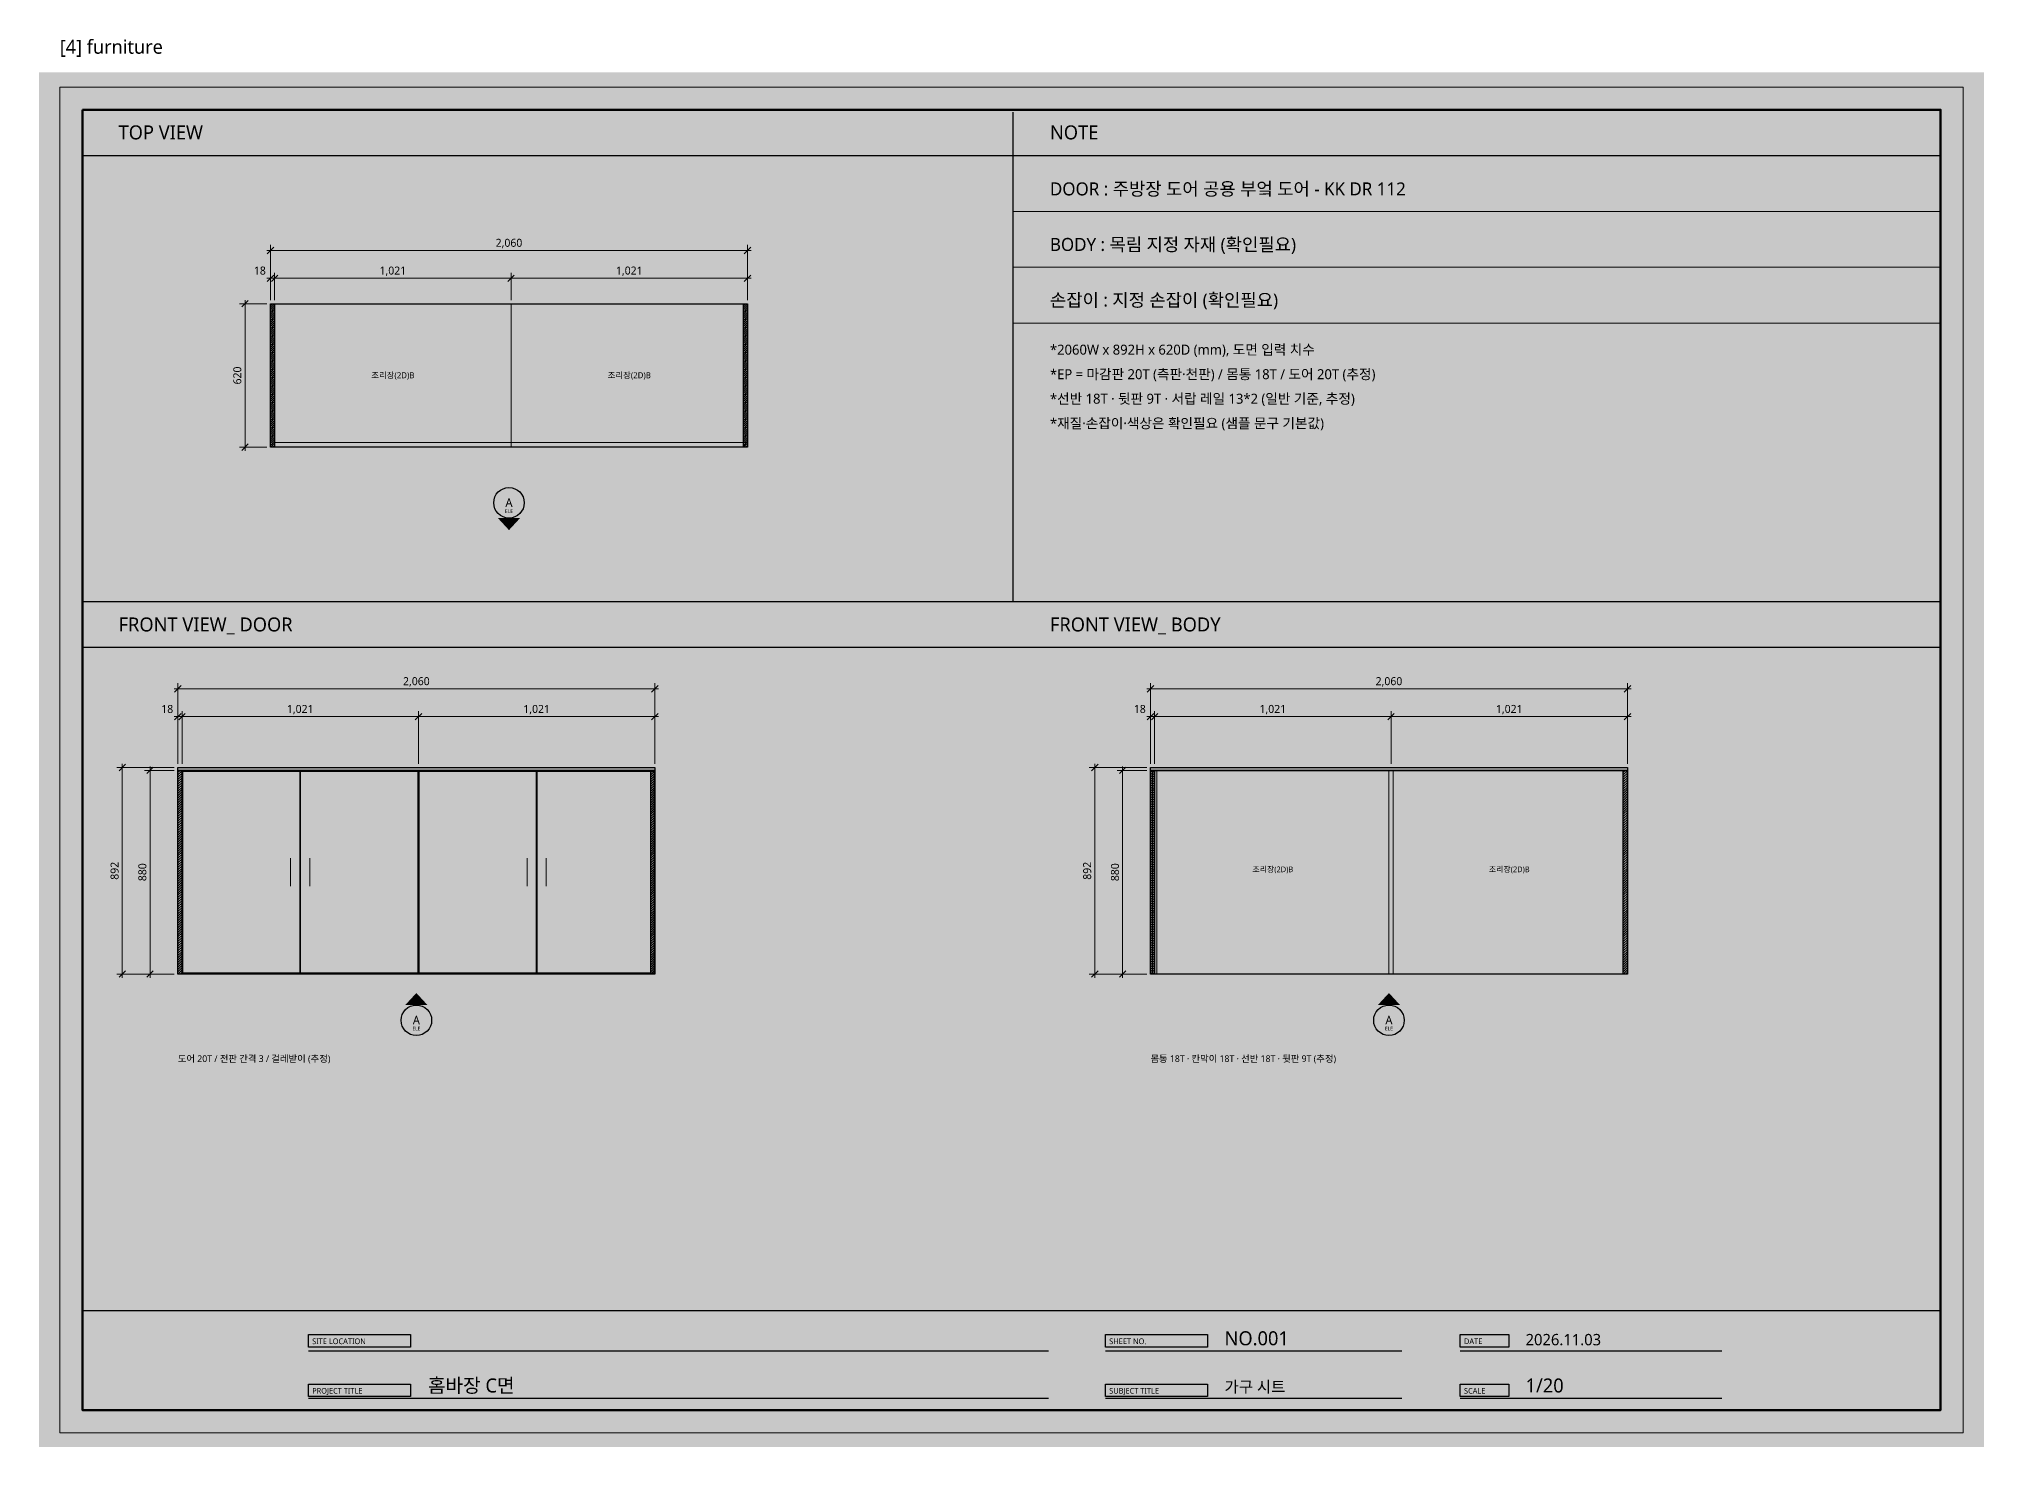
# Model space of a CAD drawing. Header units: millimetres. Extents: x 0 to 3420, y 0 to 304.
# Drawn here: x 1500 to 1920, y 0 to 304.2 of the extents above; entities that cross this region are included whole.
import ezdxf
from ezdxf.enums import TextEntityAlignment as Align

# ---------------------------------------------------------------- set-up
doc = ezdxf.new("R2010")
doc.units = ezdxf.units.MM
for name, color, linetype, lineweight, true_color in [('BG', 7, 'Continuous', 0, 0xffffff), ('DIM', 7, 'Continuous', 13, 0x969696), ('FRAME', 7, 'Continuous', 100, 0x000000), ('NOTE_BLUE', 7, 'Continuous', 9, 0x0000ff), ('NOTE_RED', 7, 'Continuous', 25, 0xde0038), ('OUTLINE', 7, 'Continuous', 25, 0x000000), ('SHEET_FRAME_INFO', 7, 'Continuous', 0, 0x5a5a5a), ('TEXT', 7, 'Continuous', 13, 0x000000), ('THIN', 7, 'Continuous', 5, 0x6e6e6e)]:
    doc.layers.add(name, color=color, linetype=linetype, lineweight=lineweight, true_color=true_color)
doc.styles.add('MALGUN', font='malgun.ttf')

msp = doc.modelspace()

# ---------------------------------------------------------------- linework, layer by layer
at = {"layer": 'BG', "lineweight": 0, "true_color": 0xffffff}
msp.add_solid([(1500, 0), (1920, 0), (1500, 297), (1920, 297)], dxfattribs=at)
at = {"layer": 'DIM', "lineweight": 13, "true_color": 0x969696}
for p, q in [((1549.2, 258.5), (1653.8, 258.5)), ((1550, 247.8), (1550, 259.7)), ((1653, 247.8), (1653, 259.7)), ((1549.2, 252.5), (1653.8, 252.5)), ((1550, 247.8), (1550, 253.7)), ((1550.9, 247.8), (1550.9, 253.7)), ((1601.95, 247.8), (1601.95, 253.7)), ((1653, 247.8), (1653, 253.7)), ((1544.5, 247.8), (1544.5, 215.2)), ((1549.2, 247), (1543.3, 247)), ((1549.2, 216), (1543.3, 216)), ((1529.2, 163.8), (1633.8, 163.8)), ((1530, 147.6), (1530, 165)), ((1633, 147.6), (1633, 165)), ((1739.2, 163.8), (1843.8, 163.8)), ((1740, 147.6), (1740, 165)), ((1843, 147.6), (1843, 165)), ((1529.2, 157.8), (1633.8, 157.8)), ((1530, 147.6), (1530, 159)), ((1530.9, 147.6), (1530.9, 159)), ((1581.95, 147.6), (1581.95, 159)), ((1633, 147.6), (1633, 159)), ((1739.2, 157.8), (1843.8, 157.8)), ((1740, 147.6), (1740, 159)), ((1740.9, 147.6), (1740.9, 159)), ((1791.95, 147.6), (1791.95, 159)), ((1843, 147.6), (1843, 159)), ((1518, 147.6), (1518, 101.4)), ((1524, 147), (1524, 101.4)), ((1728, 147.6), (1728, 101.4)), ((1734, 147), (1734, 101.4)), ((1529.2, 146.8), (1516.8, 146.8)), ((1529.2, 146.2), (1522.8, 146.2)), ((1739.2, 146.8), (1726.8, 146.8)), ((1739.2, 146.2), (1732.8, 146.2)), ((1529.2, 102.2), (1516.8, 102.2)), ((1529.2, 102.2), (1522.8, 102.2)), ((1739.2, 102.2), (1726.8, 102.2)), ((1739.2, 102.2), (1732.8, 102.2))]:
    msp.add_line(p, q, dxfattribs=at)
at = {"layer": 'DIM', "lineweight": 13, "true_color": 0x5a5a5a}
for p, q in [((1549.3, 257.8), (1550.7, 259.2)), ((1652.3, 257.8), (1653.7, 259.2)), ((1549.3, 251.8), (1550.7, 253.2)), ((1550.2, 251.8), (1551.6, 253.2)), ((1601.25, 251.8), (1602.65, 253.2)), ((1652.3, 251.8), (1653.7, 253.2)), ((1543.8, 246.3), (1545.2, 247.7)), ((1543.8, 215.3), (1545.2, 216.7)), ((1529.3, 163.1), (1530.7, 164.5)), ((1632.3, 163.1), (1633.7, 164.5)), ((1739.3, 163.1), (1740.7, 164.5)), ((1842.3, 163.1), (1843.7, 164.5)), ((1529.3, 157.1), (1530.7, 158.5)), ((1530.2, 157.1), (1531.6, 158.5)), ((1581.25, 157.1), (1582.65, 158.5)), ((1632.3, 157.1), (1633.7, 158.5)), ((1739.3, 157.1), (1740.7, 158.5)), ((1740.2, 157.1), (1741.6, 158.5)), ((1791.25, 157.1), (1792.65, 158.5)), ((1842.3, 157.1), (1843.7, 158.5)), ((1517.3, 146.1), (1518.7, 147.5)), ((1727.3, 146.1), (1728.7, 147.5)), ((1523.3, 145.5), (1524.7, 146.9)), ((1733.3, 145.5), (1734.7, 146.9)), ((1517.3, 101.5), (1518.7, 102.9)), ((1523.3, 101.5), (1524.7, 102.9)), ((1727.3, 101.5), (1728.7, 102.9)), ((1733.3, 101.5), (1734.7, 102.9))]:
    msp.add_line(p, q, dxfattribs=at)
at = {"layer": 'FRAME', "lineweight": 25, "true_color": 0x000000}
for p, q in [((1710.3, 288.4), (1710.3, 182.7)), ((1509.4, 279), (1910.6, 279)), ((1509.4, 182.7), (1910.6, 182.7)), ((1509.4, 172.8), (1910.6, 172.8)), ((1509.4, 29.5), (1910.6, 29.5))]:
    msp.add_line(p, q, dxfattribs=at)
at = {"layer": 'FRAME', "lineweight": 13, "true_color": 0x000000}
for p, q in [((1710.3, 266.9), (1910.6, 266.9)), ((1710.3, 254.9), (1910.6, 254.9)), ((1710.3, 242.8), (1910.6, 242.8))]:
    msp.add_line(p, q, dxfattribs=at)
msp.add_lwpolyline([(1504.5, 293.8), (1915.5, 293.8), (1915.5, 3.1), (1504.5, 3.1)], close=True, dxfattribs=at)
at = {"layer": 'FRAME', "lineweight": 100, "true_color": 0x000000}
msp.add_lwpolyline([(1509.4, 288.9), (1910.6, 288.9), (1910.6, 8), (1509.4, 8)], close=True, dxfattribs=at)
at = {"layer": 'FRAME', "lineweight": 0, "true_color": 0x555555}
for points in [[(1558.2, 24.3), (1580.2, 24.3), (1558.2, 21.6), (1580.2, 21.6)], [(1730.3, 24.3), (1752.3, 24.3), (1730.3, 21.6), (1752.3, 21.6)], [(1806.9, 24.3), (1817.4, 24.3), (1806.9, 21.6), (1817.4, 21.6)], [(1558.2, 13.6), (1580.2, 13.6), (1558.2, 10.9), (1580.2, 10.9)], [(1730.3, 13.6), (1752.3, 13.6), (1730.3, 10.9), (1752.3, 10.9)], [(1806.9, 13.6), (1817.4, 13.6), (1806.9, 10.9), (1817.4, 10.9)]]:
    msp.add_solid(points, dxfattribs=at)
at = {"layer": 'OUTLINE', "lineweight": 25, "true_color": 0x000000}
for p, q in [((1530.9, 102.2), (1530.9, 146.2)), ((1581.95, 102.2), (1581.95, 146.2)), ((1558.2, 20.8), (1718, 20.8)), ((1730.3, 20.8), (1794.3, 20.8)), ((1806.9, 20.8), (1863.4, 20.8)), ((1558.2, 10.6), (1718, 10.6)), ((1730.3, 10.6), (1794.3, 10.6)), ((1806.9, 10.6), (1863.4, 10.6))]:
    msp.add_line(p, q, dxfattribs=at)
for points in [[(1550, 247), (1550.9, 247), (1550.9, 216), (1550, 216)], [(1550, 247), (1653, 247), (1653, 216), (1550, 216)], [(1652.1, 247), (1653, 247), (1653, 216), (1652.1, 216)], [(1530, 146.8), (1633, 146.8), (1633, 146.2), (1530, 146.2)], [(1530, 146.2), (1633, 146.2), (1633, 102.2), (1530, 102.2)], [(1530, 146.2), (1530.9, 146.2), (1530.9, 102.2), (1530, 102.2)], [(1531.05, 146), (1556.35, 146), (1556.35, 102.4), (1531.05, 102.4)], [(1556.5, 146), (1581.8, 146), (1581.8, 102.4), (1556.5, 102.4)], [(1582.1, 146), (1607.4, 146), (1607.4, 102.4), (1582.1, 102.4)], [(1607.55, 146), (1632.85, 146), (1632.85, 102.4), (1607.55, 102.4)], [(1632.1, 146.2), (1633, 146.2), (1633, 102.2), (1632.1, 102.2)], [(1740, 146.8), (1843, 146.8), (1843, 146.2), (1740, 146.2)], [(1740, 146.2), (1843, 146.2), (1843, 102.2), (1740, 102.2)], [(1740, 146.2), (1740.9, 146.2), (1740.9, 102.2), (1740, 102.2)], [(1842.1, 146.2), (1843, 146.2), (1843, 102.2), (1842.1, 102.2)], [(1558.2, 24.3), (1580.2, 24.3), (1580.2, 21.6), (1558.2, 21.6)], [(1730.3, 24.3), (1752.3, 24.3), (1752.3, 21.6), (1730.3, 21.6)], [(1806.9, 24.3), (1817.4, 24.3), (1817.4, 21.6), (1806.9, 21.6)], [(1558.2, 13.6), (1580.2, 13.6), (1580.2, 10.9), (1558.2, 10.9)], [(1730.3, 13.6), (1752.3, 13.6), (1752.3, 10.9), (1730.3, 10.9)], [(1806.9, 13.6), (1817.4, 13.6), (1817.4, 10.9), (1806.9, 10.9)]]:
    msp.add_lwpolyline(points, close=True, dxfattribs=at)
for centre in [(1601.5, 204), (1581.5, 92.2), (1791.5, 92.2)]:
    msp.add_circle(centre, 3.3, dxfattribs=at)
at = {"layer": 'OUTLINE', "lineweight": 0, "true_color": 0x000000}
for points in [[(1599.1, 200.7), (1603.9, 200.7), (1601.5, 198.1)], [(1579.1, 95.5), (1583.9, 95.5), (1581.5, 98.1)], [(1789.1, 95.5), (1793.9, 95.5), (1791.5, 98.1)]]:
    msp.add_solid(points, dxfattribs=at)
at = {"layer": 'THIN', "lineweight": 5, "true_color": 0xa5a5a5}
for p, q in [((1550, 246.55), (1550.45, 247)), ((1550, 246.1), (1550.9, 247)), ((1550, 245.65), (1550.9, 246.55)), ((1550, 245.2), (1550.9, 246.1)), ((1550, 244.75), (1550.9, 245.65)), ((1550, 244.3), (1550.9, 245.2)), ((1550, 243.85), (1550.9, 244.75)), ((1550, 243.4), (1550.9, 244.3)), ((1550, 242.95), (1550.9, 243.85)), ((1652.1, 246.55), (1652.55, 247)), ((1652.1, 246.1), (1653, 247)), ((1652.1, 245.65), (1653, 246.55)), ((1652.1, 245.2), (1653, 246.1)), ((1652.1, 244.75), (1653, 245.65)), ((1652.1, 244.3), (1653, 245.2)), ((1652.1, 243.85), (1653, 244.75)), ((1652.1, 243.4), (1653, 244.3)), ((1652.1, 242.95), (1653, 243.85)), ((1550, 242.5), (1550.9, 243.4)), ((1550, 242.05), (1550.9, 242.95)), ((1550, 241.6), (1550.9, 242.5)), ((1550, 241.15), (1550.9, 242.05)), ((1550, 240.7), (1550.9, 241.6)), ((1550, 240.25), (1550.9, 241.15)), ((1550, 239.8), (1550.9, 240.7)), ((1550, 239.35), (1550.9, 240.25)), ((1550, 238.9), (1550.9, 239.8)), ((1652.1, 242.5), (1653, 243.4)), ((1652.1, 242.05), (1653, 242.95)), ((1652.1, 241.6), (1653, 242.5)), ((1652.1, 241.15), (1653, 242.05)), ((1652.1, 240.7), (1653, 241.6)), ((1652.1, 240.25), (1653, 241.15)), ((1652.1, 239.8), (1653, 240.7)), ((1652.1, 239.35), (1653, 240.25)), ((1652.1, 238.9), (1653, 239.8)), ((1550, 238.45), (1550.9, 239.35)), ((1550, 238), (1550.9, 238.9)), ((1550, 237.55), (1550.9, 238.45)), ((1550, 237.1), (1550.9, 238)), ((1550, 236.65), (1550.9, 237.55)), ((1550, 236.2), (1550.9, 237.1)), ((1550, 235.75), (1550.9, 236.65)), ((1550, 235.3), (1550.9, 236.2)), ((1550, 234.85), (1550.9, 235.75)), ((1550, 234.4), (1550.9, 235.3)), ((1652.1, 238.45), (1653, 239.35)), ((1652.1, 238), (1653, 238.9)), ((1652.1, 237.55), (1653, 238.45)), ((1652.1, 237.1), (1653, 238)), ((1652.1, 236.65), (1653, 237.55)), ((1652.1, 236.2), (1653, 237.1)), ((1652.1, 235.75), (1653, 236.65)), ((1652.1, 235.3), (1653, 236.2)), ((1652.1, 234.85), (1653, 235.75)), ((1652.1, 234.4), (1653, 235.3)), ((1550, 233.95), (1550.9, 234.85)), ((1550, 233.5), (1550.9, 234.4)), ((1550, 233.05), (1550.9, 233.95)), ((1550, 232.6), (1550.9, 233.5)), ((1550, 232.15), (1550.9, 233.05)), ((1550, 231.7), (1550.9, 232.6)), ((1550, 231.25), (1550.9, 232.15)), ((1550, 230.8), (1550.9, 231.7)), ((1550, 230.35), (1550.9, 231.25)), ((1652.1, 233.95), (1653, 234.85)), ((1652.1, 233.5), (1653, 234.4)), ((1652.1, 233.05), (1653, 233.95)), ((1652.1, 232.6), (1653, 233.5)), ((1652.1, 232.15), (1653, 233.05)), ((1652.1, 231.7), (1653, 232.6)), ((1652.1, 231.25), (1653, 232.15)), ((1652.1, 230.8), (1653, 231.7)), ((1652.1, 230.35), (1653, 231.25)), ((1550, 229.9), (1550.9, 230.8)), ((1550, 229.45), (1550.9, 230.35)), ((1550, 229), (1550.9, 229.9)), ((1550, 228.55), (1550.9, 229.45)), ((1550, 228.1), (1550.9, 229)), ((1550, 227.65), (1550.9, 228.55)), ((1550, 227.2), (1550.9, 228.1)), ((1550, 226.75), (1550.9, 227.65)), ((1550, 226.3), (1550.9, 227.2)), ((1652.1, 229.9), (1653, 230.8)), ((1652.1, 229.45), (1653, 230.35)), ((1652.1, 229), (1653, 229.9)), ((1652.1, 228.55), (1653, 229.45)), ((1652.1, 228.1), (1653, 229)), ((1652.1, 227.65), (1653, 228.55)), ((1652.1, 227.2), (1653, 228.1)), ((1652.1, 226.75), (1653, 227.65)), ((1652.1, 226.3), (1653, 227.2)), ((1550, 225.85), (1550.9, 226.75)), ((1550, 225.4), (1550.9, 226.3)), ((1550, 224.95), (1550.9, 225.85)), ((1550, 224.5), (1550.9, 225.4)), ((1550, 224.05), (1550.9, 224.95)), ((1550, 223.6), (1550.9, 224.5)), ((1550, 223.15), (1550.9, 224.05)), ((1550, 222.7), (1550.9, 223.6)), ((1550, 222.25), (1550.9, 223.15)), ((1550, 221.8), (1550.9, 222.7)), ((1652.1, 225.85), (1653, 226.75)), ((1652.1, 225.4), (1653, 226.3)), ((1652.1, 224.95), (1653, 225.85)), ((1652.1, 224.5), (1653, 225.4)), ((1652.1, 224.05), (1653, 224.95)), ((1652.1, 223.6), (1653, 224.5)), ((1652.1, 223.15), (1653, 224.05)), ((1652.1, 222.7), (1653, 223.6)), ((1652.1, 222.25), (1653, 223.15)), ((1652.1, 221.8), (1653, 222.7)), ((1550, 221.35), (1550.9, 222.25)), ((1550, 220.9), (1550.9, 221.8)), ((1550, 220.45), (1550.9, 221.35)), ((1550, 220), (1550.9, 220.9)), ((1550, 219.55), (1550.9, 220.45)), ((1550, 219.1), (1550.9, 220)), ((1550, 218.65), (1550.9, 219.55)), ((1550, 218.2), (1550.9, 219.1)), ((1550, 217.75), (1550.9, 218.65)), ((1652.1, 221.35), (1653, 222.25)), ((1652.1, 220.9), (1653, 221.8)), ((1652.1, 220.45), (1653, 221.35)), ((1652.1, 220), (1653, 220.9)), ((1652.1, 219.55), (1653, 220.45)), ((1652.1, 219.1), (1653, 220)), ((1652.1, 218.65), (1653, 219.55)), ((1652.1, 218.2), (1653, 219.1)), ((1652.1, 217.75), (1653, 218.65)), ((1550, 217.3), (1550.9, 218.2)), ((1550, 216.85), (1550.9, 217.75)), ((1550, 216.4), (1550.9, 217.3)), ((1550.05, 216), (1550.9, 216.85)), ((1550.5, 216), (1550.9, 216.4)), ((1652.1, 217.3), (1653, 218.2)), ((1652.1, 216.85), (1653, 217.75)), ((1652.1, 216.4), (1653, 217.3)), ((1652.15, 216), (1653, 216.85)), ((1652.6, 216), (1653, 216.4)), ((1530, 145.7), (1530.5, 146.2)), ((1530, 145.2), (1530.9, 146.1)), ((1530, 144.7), (1530.9, 145.6)), ((1530, 144.2), (1530.9, 145.1)), ((1530, 143.7), (1530.9, 144.6)), ((1530, 143.2), (1530.9, 144.1)), ((1530, 142.7), (1530.9, 143.6)), ((1530, 142.2), (1530.9, 143.1)), ((1632.1, 145.7), (1632.6, 146.2)), ((1632.1, 145.2), (1633, 146.1)), ((1632.1, 144.7), (1633, 145.6)), ((1632.1, 144.2), (1633, 145.1)), ((1632.1, 143.7), (1633, 144.6)), ((1632.1, 143.2), (1633, 144.1)), ((1632.1, 142.7), (1633, 143.6)), ((1632.1, 142.2), (1633, 143.1)), ((1740, 145.7), (1740.5, 146.2)), ((1740, 145.2), (1740.9, 146.1)), ((1740, 144.7), (1740.9, 145.6)), ((1740, 144.2), (1740.9, 145.1)), ((1740, 143.7), (1740.9, 144.6)), ((1740, 143.2), (1740.9, 144.1)), ((1740, 142.7), (1740.9, 143.6)), ((1740, 142.2), (1740.9, 143.1)), ((1842.1, 145.7), (1842.6, 146.2)), ((1842.1, 145.2), (1843, 146.1)), ((1842.1, 144.7), (1843, 145.6)), ((1842.1, 144.2), (1843, 145.1)), ((1842.1, 143.7), (1843, 144.6)), ((1842.1, 143.2), (1843, 144.1)), ((1842.1, 142.7), (1843, 143.6)), ((1842.1, 142.2), (1843, 143.1)), ((1530, 141.7), (1530.9, 142.6)), ((1530, 141.2), (1530.9, 142.1)), ((1530, 140.7), (1530.9, 141.6)), ((1530, 140.2), (1530.9, 141.1)), ((1530, 139.7), (1530.9, 140.6)), ((1530, 139.2), (1530.9, 140.1)), ((1530, 138.7), (1530.9, 139.6)), ((1530, 138.2), (1530.9, 139.1)), ((1530, 137.7), (1530.9, 138.6)), ((1632.1, 141.7), (1633, 142.6)), ((1632.1, 141.2), (1633, 142.1)), ((1632.1, 140.7), (1633, 141.6)), ((1632.1, 140.2), (1633, 141.1)), ((1632.1, 139.7), (1633, 140.6)), ((1632.1, 139.2), (1633, 140.1)), ((1632.1, 138.7), (1633, 139.6)), ((1632.1, 138.2), (1633, 139.1)), ((1632.1, 137.7), (1633, 138.6)), ((1740, 141.7), (1740.9, 142.6)), ((1740, 141.2), (1740.9, 142.1)), ((1740, 140.7), (1740.9, 141.6)), ((1740, 140.2), (1740.9, 141.1)), ((1740, 139.7), (1740.9, 140.6)), ((1740, 139.2), (1740.9, 140.1)), ((1740, 138.7), (1740.9, 139.6)), ((1740, 138.2), (1740.9, 139.1)), ((1740, 137.7), (1740.9, 138.6)), ((1842.1, 141.7), (1843, 142.6)), ((1842.1, 141.2), (1843, 142.1)), ((1842.1, 140.7), (1843, 141.6)), ((1842.1, 140.2), (1843, 141.1)), ((1842.1, 139.7), (1843, 140.6)), ((1842.1, 139.2), (1843, 140.1)), ((1842.1, 138.7), (1843, 139.6)), ((1842.1, 138.2), (1843, 139.1)), ((1842.1, 137.7), (1843, 138.6)), ((1530, 137.2), (1530.9, 138.1)), ((1530, 136.7), (1530.9, 137.6)), ((1530, 136.2), (1530.9, 137.1)), ((1530, 135.7), (1530.9, 136.6)), ((1530, 135.2), (1530.9, 136.1)), ((1530, 134.7), (1530.9, 135.6)), ((1530, 134.2), (1530.9, 135.1)), ((1530, 133.7), (1530.9, 134.6)), ((1632.1, 137.2), (1633, 138.1)), ((1632.1, 136.7), (1633, 137.6)), ((1632.1, 136.2), (1633, 137.1)), ((1632.1, 135.7), (1633, 136.6)), ((1632.1, 135.2), (1633, 136.1)), ((1632.1, 134.7), (1633, 135.6)), ((1632.1, 134.2), (1633, 135.1)), ((1632.1, 133.7), (1633, 134.6)), ((1740, 137.2), (1740.9, 138.1)), ((1740, 136.7), (1740.9, 137.6)), ((1740, 136.2), (1740.9, 137.1)), ((1740, 135.7), (1740.9, 136.6)), ((1740, 135.2), (1740.9, 136.1)), ((1740, 134.7), (1740.9, 135.6)), ((1740, 134.2), (1740.9, 135.1)), ((1740, 133.7), (1740.9, 134.6)), ((1842.1, 137.2), (1843, 138.1)), ((1842.1, 136.7), (1843, 137.6)), ((1842.1, 136.2), (1843, 137.1)), ((1842.1, 135.7), (1843, 136.6)), ((1842.1, 135.2), (1843, 136.1)), ((1842.1, 134.7), (1843, 135.6)), ((1842.1, 134.2), (1843, 135.1)), ((1842.1, 133.7), (1843, 134.6)), ((1530, 133.2), (1530.9, 134.1)), ((1530, 132.7), (1530.9, 133.6)), ((1530, 132.2), (1530.9, 133.1)), ((1530, 131.7), (1530.9, 132.6)), ((1530, 131.2), (1530.9, 132.1)), ((1530, 130.7), (1530.9, 131.6)), ((1530, 130.2), (1530.9, 131.1)), ((1530, 129.7), (1530.9, 130.6)), ((1632.1, 133.2), (1633, 134.1)), ((1632.1, 132.7), (1633, 133.6)), ((1632.1, 132.2), (1633, 133.1)), ((1632.1, 131.7), (1633, 132.6)), ((1632.1, 131.2), (1633, 132.1)), ((1632.1, 130.7), (1633, 131.6)), ((1632.1, 130.2), (1633, 131.1)), ((1632.1, 129.7), (1633, 130.6)), ((1740, 133.2), (1740.9, 134.1)), ((1740, 132.7), (1740.9, 133.6)), ((1740, 132.2), (1740.9, 133.1)), ((1740, 131.7), (1740.9, 132.6)), ((1740, 131.2), (1740.9, 132.1)), ((1740, 130.7), (1740.9, 131.6)), ((1740, 130.2), (1740.9, 131.1)), ((1740, 129.7), (1740.9, 130.6)), ((1842.1, 133.2), (1843, 134.1)), ((1842.1, 132.7), (1843, 133.6)), ((1842.1, 132.2), (1843, 133.1)), ((1842.1, 131.7), (1843, 132.6)), ((1842.1, 131.2), (1843, 132.1)), ((1842.1, 130.7), (1843, 131.6)), ((1842.1, 130.2), (1843, 131.1)), ((1842.1, 129.7), (1843, 130.6)), ((1530, 129.2), (1530.9, 130.1)), ((1530, 128.7), (1530.9, 129.6)), ((1530, 128.2), (1530.9, 129.1)), ((1530, 127.7), (1530.9, 128.6)), ((1530, 127.2), (1530.9, 128.1)), ((1530, 126.7), (1530.9, 127.6)), ((1530, 126.2), (1530.9, 127.1)), ((1530, 125.7), (1530.9, 126.6)), ((1530, 125.2), (1530.9, 126.1)), ((1632.1, 129.2), (1633, 130.1)), ((1632.1, 128.7), (1633, 129.6)), ((1632.1, 128.2), (1633, 129.1)), ((1632.1, 127.7), (1633, 128.6)), ((1632.1, 127.2), (1633, 128.1)), ((1632.1, 126.7), (1633, 127.6)), ((1632.1, 126.2), (1633, 127.1)), ((1632.1, 125.7), (1633, 126.6)), ((1632.1, 125.2), (1633, 126.1)), ((1740, 129.2), (1740.9, 130.1)), ((1740, 128.7), (1740.9, 129.6)), ((1740, 128.2), (1740.9, 129.1)), ((1740, 127.7), (1740.9, 128.6)), ((1740, 127.2), (1740.9, 128.1)), ((1740, 126.7), (1740.9, 127.6)), ((1740, 126.2), (1740.9, 127.1)), ((1740, 125.7), (1740.9, 126.6)), ((1740, 125.2), (1740.9, 126.1)), ((1842.1, 129.2), (1843, 130.1)), ((1842.1, 128.7), (1843, 129.6)), ((1842.1, 128.2), (1843, 129.1)), ((1842.1, 127.7), (1843, 128.6)), ((1842.1, 127.2), (1843, 128.1)), ((1842.1, 126.7), (1843, 127.6)), ((1842.1, 126.2), (1843, 127.1)), ((1842.1, 125.7), (1843, 126.6)), ((1842.1, 125.2), (1843, 126.1)), ((1530, 124.7), (1530.9, 125.6)), ((1530, 124.2), (1530.9, 125.1)), ((1530, 123.7), (1530.9, 124.6)), ((1530, 123.2), (1530.9, 124.1)), ((1530, 122.7), (1530.9, 123.6)), ((1530, 122.2), (1530.9, 123.1)), ((1530, 121.7), (1530.9, 122.6)), ((1530, 121.2), (1530.9, 122.1)), ((1632.1, 124.7), (1633, 125.6)), ((1632.1, 124.2), (1633, 125.1)), ((1632.1, 123.7), (1633, 124.6)), ((1632.1, 123.2), (1633, 124.1)), ((1632.1, 122.7), (1633, 123.6)), ((1632.1, 122.2), (1633, 123.1)), ((1632.1, 121.7), (1633, 122.6)), ((1632.1, 121.2), (1633, 122.1)), ((1740, 124.7), (1740.9, 125.6)), ((1740, 124.2), (1740.9, 125.1)), ((1740, 123.7), (1740.9, 124.6)), ((1740, 123.2), (1740.9, 124.1)), ((1740, 122.7), (1740.9, 123.6)), ((1740, 122.2), (1740.9, 123.1)), ((1740, 121.7), (1740.9, 122.6)), ((1740, 121.2), (1740.9, 122.1)), ((1842.1, 124.7), (1843, 125.6)), ((1842.1, 124.2), (1843, 125.1)), ((1842.1, 123.7), (1843, 124.6)), ((1842.1, 123.2), (1843, 124.1)), ((1842.1, 122.7), (1843, 123.6)), ((1842.1, 122.2), (1843, 123.1)), ((1842.1, 121.7), (1843, 122.6)), ((1842.1, 121.2), (1843, 122.1)), ((1530, 120.7), (1530.9, 121.6)), ((1530, 120.2), (1530.9, 121.1)), ((1530, 119.7), (1530.9, 120.6)), ((1530, 119.2), (1530.9, 120.1)), ((1530, 118.7), (1530.9, 119.6)), ((1530, 118.2), (1530.9, 119.1)), ((1530, 117.7), (1530.9, 118.6)), ((1530, 117.2), (1530.9, 118.1)), ((1632.1, 120.7), (1633, 121.6)), ((1632.1, 120.2), (1633, 121.1)), ((1632.1, 119.7), (1633, 120.6)), ((1632.1, 119.2), (1633, 120.1)), ((1632.1, 118.7), (1633, 119.6)), ((1632.1, 118.2), (1633, 119.1)), ((1632.1, 117.7), (1633, 118.6)), ((1632.1, 117.2), (1633, 118.1)), ((1740, 120.7), (1740.9, 121.6)), ((1740, 120.2), (1740.9, 121.1)), ((1740, 119.7), (1740.9, 120.6)), ((1740, 119.2), (1740.9, 120.1)), ((1740, 118.7), (1740.9, 119.6)), ((1740, 118.2), (1740.9, 119.1)), ((1740, 117.7), (1740.9, 118.6)), ((1740, 117.2), (1740.9, 118.1)), ((1842.1, 120.7), (1843, 121.6)), ((1842.1, 120.2), (1843, 121.1)), ((1842.1, 119.7), (1843, 120.6)), ((1842.1, 119.2), (1843, 120.1)), ((1842.1, 118.7), (1843, 119.6)), ((1842.1, 118.2), (1843, 119.1)), ((1842.1, 117.7), (1843, 118.6)), ((1842.1, 117.2), (1843, 118.1)), ((1530, 116.7), (1530.9, 117.6)), ((1530, 116.2), (1530.9, 117.1)), ((1530, 115.7), (1530.9, 116.6)), ((1530, 115.2), (1530.9, 116.1)), ((1530, 114.7), (1530.9, 115.6)), ((1530, 114.2), (1530.9, 115.1)), ((1530, 113.7), (1530.9, 114.6)), ((1530, 113.2), (1530.9, 114.1)), ((1530, 112.7), (1530.9, 113.6)), ((1632.1, 116.7), (1633, 117.6)), ((1632.1, 116.2), (1633, 117.1)), ((1632.1, 115.7), (1633, 116.6)), ((1632.1, 115.2), (1633, 116.1)), ((1632.1, 114.7), (1633, 115.6)), ((1632.1, 114.2), (1633, 115.1)), ((1632.1, 113.7), (1633, 114.6)), ((1632.1, 113.2), (1633, 114.1)), ((1632.1, 112.7), (1633, 113.6)), ((1740, 116.7), (1740.9, 117.6)), ((1740, 116.2), (1740.9, 117.1)), ((1740, 115.7), (1740.9, 116.6)), ((1740, 115.2), (1740.9, 116.1)), ((1740, 114.7), (1740.9, 115.6)), ((1740, 114.2), (1740.9, 115.1)), ((1740, 113.7), (1740.9, 114.6)), ((1740, 113.2), (1740.9, 114.1)), ((1740, 112.7), (1740.9, 113.6)), ((1842.1, 116.7), (1843, 117.6)), ((1842.1, 116.2), (1843, 117.1)), ((1842.1, 115.7), (1843, 116.6)), ((1842.1, 115.2), (1843, 116.1)), ((1842.1, 114.7), (1843, 115.6)), ((1842.1, 114.2), (1843, 115.1)), ((1842.1, 113.7), (1843, 114.6)), ((1842.1, 113.2), (1843, 114.1)), ((1842.1, 112.7), (1843, 113.6)), ((1530, 112.2), (1530.9, 113.1)), ((1530, 111.7), (1530.9, 112.6)), ((1530, 111.2), (1530.9, 112.1)), ((1530, 110.7), (1530.9, 111.6)), ((1530, 110.2), (1530.9, 111.1)), ((1530, 109.7), (1530.9, 110.6)), ((1530, 109.2), (1530.9, 110.1)), ((1530, 108.7), (1530.9, 109.6)), ((1632.1, 112.2), (1633, 113.1)), ((1632.1, 111.7), (1633, 112.6)), ((1632.1, 111.2), (1633, 112.1)), ((1632.1, 110.7), (1633, 111.6)), ((1632.1, 110.2), (1633, 111.1)), ((1632.1, 109.7), (1633, 110.6)), ((1632.1, 109.2), (1633, 110.1)), ((1632.1, 108.7), (1633, 109.6)), ((1740, 112.2), (1740.9, 113.1)), ((1740, 111.7), (1740.9, 112.6)), ((1740, 111.2), (1740.9, 112.1)), ((1740, 110.7), (1740.9, 111.6)), ((1740, 110.2), (1740.9, 111.1)), ((1740, 109.7), (1740.9, 110.6)), ((1740, 109.2), (1740.9, 110.1)), ((1740, 108.7), (1740.9, 109.6)), ((1842.1, 112.2), (1843, 113.1)), ((1842.1, 111.7), (1843, 112.6)), ((1842.1, 111.2), (1843, 112.1)), ((1842.1, 110.7), (1843, 111.6)), ((1842.1, 110.2), (1843, 111.1)), ((1842.1, 109.7), (1843, 110.6)), ((1842.1, 109.2), (1843, 110.1)), ((1842.1, 108.7), (1843, 109.6)), ((1530, 108.2), (1530.9, 109.1)), ((1530, 107.7), (1530.9, 108.6)), ((1530, 107.2), (1530.9, 108.1)), ((1530, 106.7), (1530.9, 107.6)), ((1530, 106.2), (1530.9, 107.1)), ((1530, 105.7), (1530.9, 106.6)), ((1530, 105.2), (1530.9, 106.1)), ((1530, 104.7), (1530.9, 105.6)), ((1530, 104.2), (1530.9, 105.1)), ((1632.1, 108.2), (1633, 109.1)), ((1632.1, 107.7), (1633, 108.6)), ((1632.1, 107.2), (1633, 108.1)), ((1632.1, 106.7), (1633, 107.6)), ((1632.1, 106.2), (1633, 107.1)), ((1632.1, 105.7), (1633, 106.6)), ((1632.1, 105.2), (1633, 106.1)), ((1632.1, 104.7), (1633, 105.6)), ((1632.1, 104.2), (1633, 105.1)), ((1740, 108.2), (1740.9, 109.1)), ((1740, 107.7), (1740.9, 108.6)), ((1740, 107.2), (1740.9, 108.1)), ((1740, 106.7), (1740.9, 107.6)), ((1740, 106.2), (1740.9, 107.1)), ((1740, 105.7), (1740.9, 106.6)), ((1740, 105.2), (1740.9, 106.1)), ((1740, 104.7), (1740.9, 105.6)), ((1740, 104.2), (1740.9, 105.1)), ((1842.1, 108.2), (1843, 109.1)), ((1842.1, 107.7), (1843, 108.6)), ((1842.1, 107.2), (1843, 108.1)), ((1842.1, 106.7), (1843, 107.6)), ((1842.1, 106.2), (1843, 107.1)), ((1842.1, 105.7), (1843, 106.6)), ((1842.1, 105.2), (1843, 106.1)), ((1842.1, 104.7), (1843, 105.6)), ((1842.1, 104.2), (1843, 105.1)), ((1530, 103.7), (1530.9, 104.6)), ((1530, 103.2), (1530.9, 104.1)), ((1530, 102.7), (1530.9, 103.6)), ((1530, 102.2), (1530.9, 103.1)), ((1530.5, 102.2), (1530.9, 102.6)), ((1632.1, 103.7), (1633, 104.6)), ((1632.1, 103.2), (1633, 104.1)), ((1632.1, 102.7), (1633, 103.6)), ((1632.1, 102.2), (1633, 103.1)), ((1632.6, 102.2), (1633, 102.6)), ((1740, 103.7), (1740.9, 104.6)), ((1740, 103.2), (1740.9, 104.1)), ((1740, 102.7), (1740.9, 103.6)), ((1740, 102.2), (1740.9, 103.1)), ((1740.5, 102.2), (1740.9, 102.6)), ((1842.1, 103.7), (1843, 104.6)), ((1842.1, 103.2), (1843, 104.1)), ((1842.1, 102.7), (1843, 103.6)), ((1842.1, 102.2), (1843, 103.1)), ((1842.6, 102.2), (1843, 102.6))]:
    msp.add_line(p, q, dxfattribs=at)
at = {"layer": 'THIN', "lineweight": 5, "true_color": 0x6e6e6e}
for p, q in [((1550.9, 217), (1601.95, 217)), ((1601.95, 217), (1653, 217)), ((1554.35, 121.2), (1554.35, 127.2)), ((1558.5, 121.2), (1558.5, 127.2)), ((1605.4, 121.2), (1605.4, 127.2)), ((1609.55, 121.2), (1609.55, 127.2)), ((1740, 102.2), (1740.9, 102.2)), ((1740.9, 102.2), (1791.95, 102.2)), ((1791.95, 102.2), (1843, 102.2))]:
    msp.add_line(p, q, dxfattribs=at)
for points in [[(1550, 247), (1550.9, 247), (1550.9, 216), (1550, 216)], [(1550.9, 247), (1601.95, 247), (1601.95, 216), (1550.9, 216)], [(1601.95, 247), (1653, 247), (1653, 216), (1601.95, 216)], [(1740.45, 146.2), (1741.35, 146.2), (1741.35, 102.2), (1740.45, 102.2)], [(1791.5, 146.2), (1792.4, 146.2), (1792.4, 102.2), (1791.5, 102.2)]]:
    msp.add_lwpolyline(points, close=True, dxfattribs=at)

# ---------------------------------------------------------------- texts
at = {"layer": 'NOTE_BLUE', "true_color": 0x0000ff, "style": 'MALGUN'}
for s, height, p in [('*EP = 마감판 20T (측판·천판) / 몸통 18T / 도어 20T (추정)', 2.16, (1718.3, 230.7)), ('도어 20T / 전판 간격 3 / 걸레받이 (추정)', 1.44, (1530, 83.2)), ('몸통 18T · 칸막이 18T · 선반 18T · 뒷판 9T (추정)', 1.44, (1740, 83.2))]:
    msp.add_text(s, height=height, dxfattribs=at).set_placement(p)
at = {"layer": 'NOTE_RED', "true_color": 0xde0038, "style": 'MALGUN'}
for s, height, p in [('손잡이 : 지정 손잡이 (확인필요)', 2.808, (1718.3, 246.4)), ('*재질·손잡이·색상은 확인필요 (샘플 문구 기본값)', 2.16, (1718.3, 220.1))]:
    msp.add_text(s, height=height, dxfattribs=at).set_placement(p)
at = {"layer": 'SHEET_FRAME_INFO', "true_color": 0x5a5a5a, "style": 'MALGUN'}
msp.add_text('[4] furniture', height=3, dxfattribs=at).set_placement((1504.5, 301))
at = {"layer": 'TEXT', "true_color": 0x000000, "style": 'MALGUN'}
for s, height, p in [('TOP VIEW', 3.024, (1517.2, 282.5)), ('NOTE', 3.024, (1718.3, 282.5)), ('DOOR : 주방장 도어^J공용 부엌 도어 - KK DR 112', 2.808, (1718.3, 270.4)), ('BODY : 목림 지정 자재 (확인필요)', 2.808, (1718.3, 258.4)), ('*2060W x 892H x 620D (mm), 도면 입력 치수', 2.16, (1718.3, 236)), ('*선반 18T · 뒷판 9T · 서랍 레일 13*2 (일반 기준, 추정)', 2.16, (1718.3, 225.4)), ('FRONT VIEW_ DOOR', 3.024, (1517.2, 176.2)), ('FRONT VIEW_ BODY', 3.024, (1718.3, 176.2)), ('NO.001', 3.024, (1756, 22)), ('2026.11.03', 2.448, (1821, 22)), ('홈바장 C면', 3.024, (1584, 11.8)), ('가구 시트', 2.448, (1756, 11.8)), ('1/20', 3.024, (1821, 11.8))]:
    msp.add_text(s, height=height, dxfattribs=at).set_placement(p)
for s, height, p in [('2,060', 1.728, (1601.5, 259.3)), ('18', 1.728, (1547.71, 253.3)), ('1,021', 1.728, (1576.42, 253.3)), ('1,021', 1.728, (1627.47, 253.3)), ('A', 1.87, (1601.5, 203.1)), ('ELE', 0.792, (1601.5, 201.8)), ('2,060', 1.728, (1581.5, 164.6)), ('2,060', 1.728, (1791.5, 164.6)), ('18', 1.728, (1527.71, 158.6)), ('1,021', 1.728, (1556.42, 158.6)), ('1,021', 1.728, (1607.47, 158.6)), ('18', 1.728, (1737.71, 158.6)), ('1,021', 1.728, (1766.42, 158.6)), ('1,021', 1.728, (1817.47, 158.6)), ('A', 1.87, (1581.5, 91.3)), ('A', 1.87, (1791.5, 91.3)), ('ELE', 0.792, (1581.5, 90)), ('ELE', 0.792, (1791.5, 90))]:
    msp.add_text(s, height=height, dxfattribs=at).set_placement(p, align=Align.CENTER)
for s, p in [('620', (1543.7, 231.5)), ('892', (1517.2, 124.5)), ('880', (1523.2, 124.2)), ('892', (1727.2, 124.5)), ('880', (1733.2, 124.2))]:
    msp.add_text(s, height=1.728, rotation=90, dxfattribs=at).set_placement(p, align=Align.CENTER)
at = {"layer": 'TEXT', "true_color": 0x5a5a5a, "style": 'MALGUN'}
for height, p in [(1.296, (1576.42, 230.9)), (1.296, (1627.47, 230.9)), (1.224, (1766.42, 124.2)), (1.224, (1817.47, 124.2))]:
    msp.add_text('조리장(2D)B', height=height, dxfattribs=at).set_placement(p, align=Align.CENTER)
at = {"layer": 'TEXT', "true_color": 0xffffff, "style": 'MALGUN'}
for s, p in [('SITE LOCATION', (1559, 22.25)), ('SHEET NO.', (1731.1, 22.25)), ('DATE', (1807.7, 22.25)), ('PROJECT TITLE', (1559, 11.55)), ('SUBJECT TITLE', (1731.1, 11.55)), ('SCALE', (1807.7, 11.55))]:
    msp.add_text(s, height=1.224, dxfattribs=at).set_placement(p)

doc.saveas('drawing.dxf')
